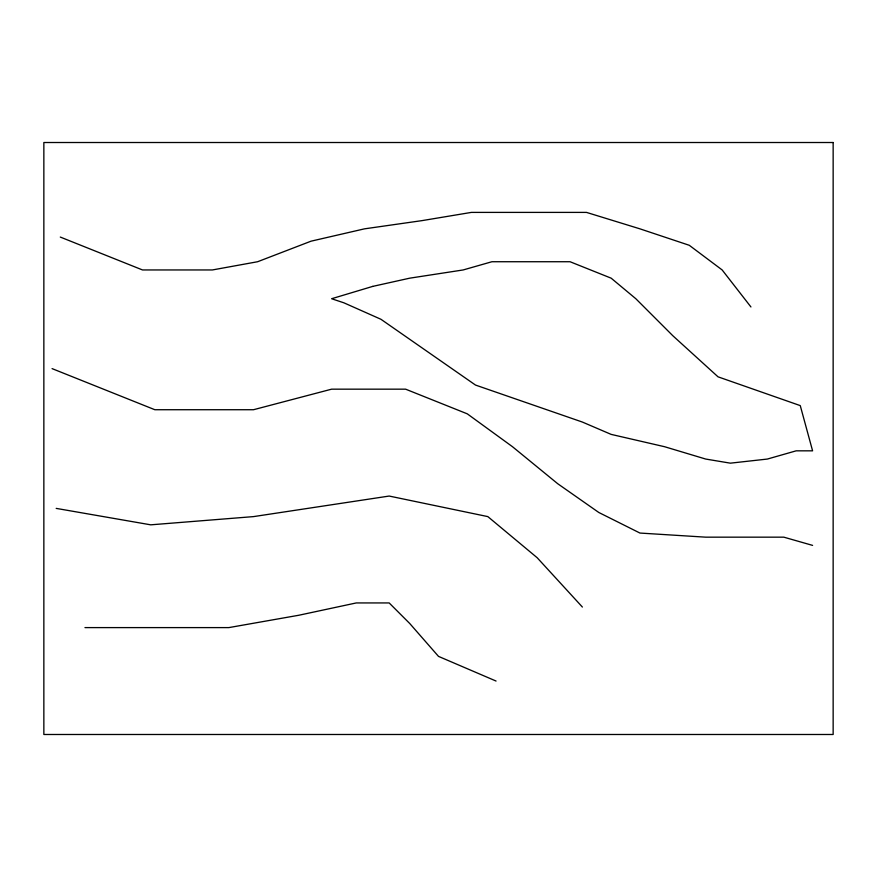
<?xml version="1.0" encoding="UTF-8"?>
<svg xmlns="http://www.w3.org/2000/svg" width="877" height="877" viewBox="0 0 877 877"><rect width="100%" height="100%" fill="white"/><g stroke="black" fill="none" stroke-linecap="round" stroke-linejoin="round"><path stroke-width="1.32" d="M84.959 627.603L228.842 627.603L298.728 615.27L356.281 602.938L389.169 602.938L409.723 623.492L438.5 656.38L496.053 681.045M56.183 508.386L150.734 524.83L253.508 516.608L389.169 496.053L487.831 516.608L537.163 557.717L582.383 607.048M812.595 545.384L783.819 537.163L705.711 537.163L639.936 533.052L598.827 512.497L557.717 483.72L512.497 446.722L467.277 413.834L405.612 389.169L331.616 389.169L253.508 409.723L154.845 409.723L52.072 368.614M60.294 237.064L142.512 269.952L212.398 269.952L257.619 261.73L311.061 241.175L364.503 228.842L422.056 220.62L471.387 212.398L586.494 212.398L639.936 228.842L689.267 245.286L722.155 269.952L750.931 306.95M372.725 286.395L331.616 298.728L343.948 302.839L380.947 319.283L475.498 385.058L582.383 422.056L611.159 434.389L664.602 446.722L705.711 459.055L730.377 463.166L767.375 459.055L796.152 450.833L812.595 450.833L800.262 405.612L718.044 376.836L672.823 335.727L635.825 298.728L611.159 278.173L570.05 261.73L491.942 261.73L463.166 269.952L409.723 278.173L372.725 286.395M833.15 142.512L43.85 142.512L43.85 734.487L833.15 734.487L833.15 142.512"/></g></svg>
